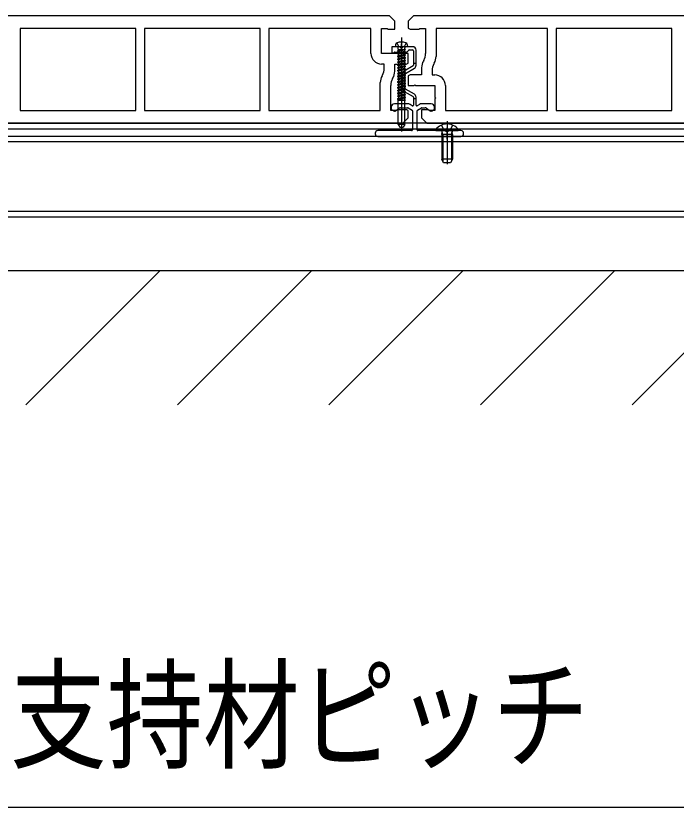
# Model space of a CAD drawing. Units: millimetres, scale not verified. Extents: x -4205 to 4205, y -2970 to 2970.
# Drawn here: x -2024.4 to -1778, y -845 to -550 of the extents above; entities that cross this region are included whole.
import ezdxf
from ezdxf.enums import TextEntityAlignment as Align

# ---------------------------------------------------------------- set-up
doc = ezdxf.new("R2010")
doc.units = ezdxf.units.MM
doc.header["$LTSCALE"] = 20
for name, color, linetype in [('0-3_YKK_11', 7, 'Continuous'), ('0-4_YKK_12', 2, 'Continuous'), ('0-5_YKK_13', 4, 'Continuous'), ('0-6_YKK_D', 6, 'Continuous'), ('0-8_YSS_K', 3, 'Continuous')]:
    doc.layers.add(name, color=color, linetype=linetype)
doc.styles.add('ＭＳ ゴシック', font='')
doc.styles.get('ＭＳ ゴシック').set_extended_font_data('MS Gothic')

msp = doc.modelspace()

# ---------------------------------------------------------------- linework, layer by layer
at = {"layer": '0-3_YKK_11'}
for p, q in [((-1872.17, -566.56), (-1872.33, -566.84)), ((-1868.27, -567.61), (-1868.43, -567.88)), ((-1887.73, -572.39), (-1887.57, -572.12)), ((-1883.83, -573.44), (-1883.67, -573.16))]:
    msp.add_line(p, q, dxfattribs=at)
for points in [[(-1885, -550), (-2076, -550), (-2078, -552), (-2078, -554.62)], [(-1878, -567.62), (-1878, -564), (-1880.2, -564), (-1880.5, -564.3), (-1880.8, -564), (-1888, -564), (-1888, -554.7), (-1885.8, -554.7), (-1885.5, -555), (-1883, -555), (-1883, -552), (-1885, -550)], [(-1685, -550), (-1876, -550), (-1878, -552), (-1878, -554.62)], [(-1891.9, -564), (-1891.9, -554.7), (-1930, -554.7), (-1930, -585.3)], [(-1877, -555), (-1874, -555), (-1873.7, -554.7), (-1871.5, -554.7), (-1871.5, -564.06)], [(-1826, -554.7), (-1867.6, -554.7), (-1867.6, -565.11)], [(-1864.1, -576), (-1864.1, -585.3), (-1826, -585.3), (-1826, -554.7)], [(-1886.9, -569.62), (-1886.9, -568), (-1887.9, -568)], [(-1883, -570.66), (-1883, -568), (-1879, -568)], [(-1873, -569.34), (-1873, -572), (-1877, -572)], [(-1869.1, -570.38), (-1869.1, -572), (-1868.1, -572)], [(-2078, -572.38), (-2078, -576), (-2075.8, -576), (-2075.5, -575.7), (-2075.2, -576), (-2068, -576), (-2068, -580.35), (-2067.7, -580.65), (-2068, -580.95), (-2068, -585.3), (-2070.2, -585.3), (-2070.5, -585), (-2073, -585), (-2073, -588), (-2071, -590), (-1880, -590), (-1878, -588), (-1878, -585.38)], [(-1930, -585.3), (-1888.4, -585.3), (-1888.4, -574.89)], [(-1878, -572.38), (-1878, -576), (-1875.8, -576), (-1875.5, -575.7), (-1875.2, -576), (-1868, -576), (-1868, -580.35), (-1867.7, -580.65), (-1868, -580.95), (-1868, -585.3), (-1870.2, -585.3), (-1870.5, -585), (-1873, -585), (-1873, -588), (-1871, -590), (-1680, -590), (-1678, -588), (-1678, -585.38)], [(-1879, -585), (-1882, -585), (-1882.3, -585.3), (-1884.5, -585.3), (-1884.5, -575.94)]]:
    msp.add_lwpolyline(points, dxfattribs=at)
for points in [[(-1979.6, -554.7), (-2022.8, -554.7), (-2022.8, -585.3), (-1979.6, -585.3)], [(-1933.2, -554.7), (-1976.4, -554.7), (-1976.4, -585.3), (-1933.2, -585.3)], [(-1779.6, -554.7), (-1822.8, -554.7), (-1822.8, -585.3), (-1779.6, -585.3)]]:
    msp.add_lwpolyline(points, close=True, dxfattribs=at)
for centre, radius, start, end in [((-1877, -553.5), 1.5, 228.1897, 270), ((-1887.9, -564), 4, 180, 270), ((-1876.5, -564.06), 5, 330, 0), ((-1872.6, -565.11), 5, 330, 0), ((-1879, -566.5), 1.5, 270, 311.8103), ((-1868, -569.34), 5, 150, 180), ((-1864.1, -570.38), 5, 150, 180), ((-1891.9, -569.62), 5, 330, 0), ((-1888, -570.66), 5, 330, 0), ((-1877, -573.5), 1.5, 90, 131.8103), ((-1868.1, -576), 4, 0, 90), ((-1883.4, -574.89), 5, 150, 180), ((-1879.5, -575.94), 5, 150, 180), ((-1879, -586.5), 1.5, 48.1897, 90)]:
    msp.add_arc(centre, radius, start, end, dxfattribs=at)
at = {"layer": '0-4_YKK_12'}
for p, q in [((-686.5, -590), (-2474.5, -590)), ((-686.5, -592.3), (-2474.5, -592.3)), ((-686.5, -595), (-2474.5, -595)), ((-686.5, -597), (-2474.5, -597)), ((-686.5, -623), (-2474.5, -623)), ((-686.5, -625), (-2474.5, -625))]:
    msp.add_line(p, q, dxfattribs=at)
at = {"layer": '0-5_YKK_13'}
for p, q in [((-1880.5, -558.1), (-1880.5, -593.18)), ((-1880.5, -564.5), (-1880.5, -560.5)), ((-1884.15, -561.8), (-1884.15, -563.3)), ((-1881.17, -561.5), (-1883.85, -561.5)), ((-1882.68, -560.72), (-1882.75, -561.5)), ((-1878.25, -561.5), (-1882.75, -561.5)), ((-1879, -562.56), (-1882, -562.99)), ((-1879, -562.56), (-1882, -563.09)), ((-1882, -562.99), (-1881.65, -562.78)), ((-1882, -562.99), (-1882, -563.09)), ((-1882, -563.09), (-1881.65, -563.29)), ((-1881.73, -562.56), (-1881.73, -561.9)), ((-1881.73, -562.56), (-1879, -562.56)), ((-1881.65, -562.56), (-1881.65, -562.78)), ((-1881.65, -562.78), (-1880.68, -562.56)), ((-1879.35, -562.76), (-1881.65, -563.29)), ((-1881.65, -563.29), (-1881.65, -563.84)), ((-1881.65, -563.29), (-1881.65, -563.84)), ((-1879.35, -563.31), (-1881.65, -563.84)), ((-1876.35, -561.5), (-1879.83, -561.5)), ((-1879, -562.56), (-1879.35, -562.76)), ((-1879.35, -562.76), (-1879.35, -563.31)), ((-1879.35, -562.76), (-1879.35, -563.31)), ((-1879, -563.51), (-1879.35, -563.31)), ((-1879.27, -562.56), (-1879.27, -561.9)), ((-1878.41, -563.41), (-1877.79, -562.79)), ((-1878.32, -560.72), (-1878.25, -561.5)), ((-1878.25, -561.5), (-1878.25, -561.46)), ((-1877.58, -562.7), (-1876.35, -562.7)), ((-1876.05, -563), (-1876.05, -567.8)), ((-1875.05, -567.8), (-1875.05, -562.8)), ((-1883.03, -563.5), (-1878.62, -563.5)), ((-1879, -563.51), (-1882, -564.04)), ((-1879, -563.61), (-1882, -564.14)), ((-1882, -564.04), (-1881.65, -563.84)), ((-1882, -564.04), (-1882, -564.14)), ((-1882, -564.14), (-1881.65, -564.35)), ((-1879, -564.57), (-1882, -565.1)), ((-1879, -564.67), (-1882, -565.2)), ((-1882, -565.1), (-1881.65, -564.9)), ((-1882, -565.1), (-1882, -565.2)), ((-1882, -565.2), (-1881.65, -565.4)), ((-1879, -565.63), (-1882, -566.16)), ((-1879, -565.73), (-1882, -566.26)), ((-1882, -566.16), (-1881.65, -565.96)), ((-1882, -566.16), (-1882, -566.26)), ((-1882, -566.26), (-1881.65, -566.46)), ((-1879.35, -563.82), (-1881.65, -564.35)), ((-1881.65, -564.35), (-1881.65, -564.9)), ((-1879.35, -564.37), (-1881.65, -564.9)), ((-1879.35, -564.87), (-1881.65, -565.4)), ((-1881.65, -565.4), (-1881.65, -565.96)), ((-1879.35, -565.43), (-1881.65, -565.96)), ((-1879.35, -565.93), (-1881.65, -566.46)), ((-1879, -563.61), (-1879.35, -563.82)), ((-1879.35, -563.82), (-1879.35, -564.37)), ((-1879, -564.57), (-1879.35, -564.37)), ((-1879, -564.67), (-1879.35, -564.87)), ((-1879.35, -564.87), (-1879.35, -565.43)), ((-1879, -565.63), (-1879.35, -565.43)), ((-1879, -565.73), (-1879.35, -565.93)), ((-1879.35, -565.93), (-1879.35, -566.49)), ((-1879, -563.61), (-1879, -563.51)), ((-1879, -564.67), (-1879, -564.57)), ((-1879, -565.73), (-1879, -565.63)), ((-1879, -566.69), (-1882, -567.22)), ((-1879, -566.79), (-1882, -567.32)), ((-1882, -567.22), (-1881.65, -567.01)), ((-1882, -567.22), (-1882, -567.32)), ((-1882, -567.32), (-1881.65, -567.52)), ((-1879, -567.75), (-1882, -568.28)), ((-1879, -567.85), (-1882, -568.38)), ((-1882, -568.28), (-1881.65, -568.07)), ((-1882, -568.28), (-1882, -568.38)), ((-1882, -568.38), (-1881.65, -568.58)), ((-1879, -568.8), (-1882, -569.33)), ((-1879, -568.9), (-1882, -569.43)), ((-1882, -569.33), (-1881.65, -569.13)), ((-1882, -569.33), (-1882, -569.43)), ((-1881.65, -566.46), (-1881.65, -567.01)), ((-1879.35, -566.49), (-1881.65, -567.01)), ((-1879.35, -566.99), (-1881.65, -567.52)), ((-1881.65, -567.52), (-1881.65, -568.07)), ((-1879.35, -567.54), (-1881.65, -568.07)), ((-1879.35, -568.05), (-1881.65, -568.58)), ((-1881.65, -568.58), (-1881.65, -569.13)), ((-1879.35, -568.6), (-1881.65, -569.13)), ((-1879.35, -569.11), (-1881.65, -569.64)), ((-1876.2, -568.69), (-1879.5, -570.59)), ((-1879, -566.69), (-1879.35, -566.49)), ((-1879, -566.79), (-1879.35, -566.99)), ((-1879.35, -566.99), (-1879.35, -567.54)), ((-1879, -567.75), (-1879.35, -567.54)), ((-1879, -567.85), (-1879.35, -568.05)), ((-1879.35, -568.05), (-1879.35, -568.6)), ((-1879, -568.8), (-1879.35, -568.6)), ((-1879, -568.9), (-1879.35, -569.11)), ((-1879.35, -569.11), (-1879.35, -569.66)), ((-1879, -566.79), (-1879, -566.69)), ((-1879, -567.85), (-1879, -567.75)), ((-1879, -568.9), (-1879, -568.8)), ((-1875.05, -567.8), (-1876.05, -567.8)), ((-1876.05, -567.8), (-1876.05, -568.43)), ((-1875.05, -568.43), (-1875.05, -567.8)), ((-1882, -569.43), (-1881.65, -569.64)), ((-1879, -569.86), (-1882, -570.39)), ((-1879, -569.96), (-1882, -570.49)), ((-1882, -570.39), (-1881.65, -570.19)), ((-1882, -570.39), (-1882, -570.49)), ((-1882, -570.49), (-1881.65, -570.69)), ((-1879, -570.92), (-1882, -571.45)), ((-1879, -571.02), (-1882, -571.55)), ((-1882, -571.45), (-1881.65, -571.25)), ((-1882, -571.45), (-1882, -571.55)), ((-1882, -571.55), (-1881.65, -571.75)), ((-1879, -571.98), (-1882, -572.51)), ((-1879, -572.08), (-1882, -572.61)), ((-1882, -572.51), (-1881.65, -572.3)), ((-1881.65, -569.64), (-1881.65, -570.19)), ((-1879.35, -569.66), (-1881.65, -570.19)), ((-1879.35, -570.16), (-1881.65, -570.69)), ((-1881.65, -570.69), (-1881.65, -571.25)), ((-1879.35, -570.72), (-1881.65, -571.25)), ((-1879.35, -571.22), (-1881.65, -571.75)), ((-1881.65, -571.75), (-1881.65, -572.3)), ((-1879.35, -571.78), (-1881.65, -572.3)), ((-1879.35, -572.28), (-1881.65, -572.81)), ((-1880.15, -571.72), (-1880.15, -577.08)), ((-1879, -569.86), (-1879.35, -569.66)), ((-1879, -569.96), (-1879.35, -570.16)), ((-1879.35, -570.16), (-1879.35, -570.72)), ((-1879, -570.92), (-1879.35, -570.72)), ((-1879, -571.02), (-1879.35, -571.22)), ((-1879.35, -571.22), (-1879.35, -571.78)), ((-1879, -571.98), (-1879.35, -571.78)), ((-1879, -572.08), (-1879.35, -572.28)), ((-1879.35, -572.28), (-1879.35, -572.83)), ((-1879.15, -577.08), (-1879.15, -571.72)), ((-1879, -571.46), (-1875.7, -569.55)), ((-1879, -569.96), (-1879, -569.86)), ((-1879, -571.02), (-1879, -570.92)), ((-1879, -572.08), (-1879, -571.98)), ((-1882, -572.51), (-1882, -572.61)), ((-1882, -572.61), (-1881.65, -572.81)), ((-1879, -573.04), (-1882, -573.57)), ((-1879, -573.14), (-1882, -573.67)), ((-1882, -573.57), (-1881.65, -573.36)), ((-1882, -573.57), (-1882, -573.67)), ((-1882, -573.67), (-1881.65, -573.87)), ((-1879, -574.09), (-1882, -574.62)), ((-1879, -574.19), (-1882, -574.72)), ((-1882, -574.62), (-1881.65, -574.42)), ((-1882, -574.62), (-1882, -574.72)), ((-1882, -574.72), (-1881.65, -574.93)), ((-1879, -575.15), (-1882, -575.68)), ((-1879, -575.25), (-1882, -575.78)), ((-1881.65, -572.81), (-1881.65, -573.36)), ((-1879.35, -572.83), (-1881.65, -573.36)), ((-1879.35, -573.34), (-1881.65, -573.87)), ((-1881.65, -573.87), (-1881.65, -574.42)), ((-1879.35, -573.89), (-1881.65, -574.42)), ((-1879.35, -574.4), (-1881.65, -574.93)), ((-1881.65, -574.93), (-1881.65, -575.48)), ((-1879.35, -574.95), (-1881.65, -575.48)), ((-1879, -573.04), (-1879.35, -572.83)), ((-1879, -573.14), (-1879.35, -573.34)), ((-1879.35, -573.34), (-1879.35, -573.89)), ((-1879, -574.09), (-1879.35, -573.89)), ((-1879, -574.19), (-1879.35, -574.4)), ((-1879.35, -574.4), (-1879.35, -574.95)), ((-1879, -575.15), (-1879.35, -574.95)), ((-1879, -575.25), (-1879.35, -575.45)), ((-1879, -573.14), (-1879, -573.04)), ((-1879, -574.19), (-1879, -574.09)), ((-1879, -575.25), (-1879, -575.15)), ((-1882, -575.68), (-1881.65, -575.48)), ((-1882, -575.68), (-1882, -575.78)), ((-1882, -575.78), (-1881.65, -575.98)), ((-1879, -576.21), (-1882, -576.74)), ((-1879, -576.31), (-1882, -576.84)), ((-1882, -576.74), (-1881.65, -576.54)), ((-1882, -576.74), (-1882, -576.84)), ((-1882, -576.84), (-1881.65, -577.04)), ((-1879, -577.27), (-1882, -577.8)), ((-1879, -577.37), (-1882, -577.9)), ((-1882, -577.8), (-1881.65, -577.59)), ((-1882, -577.8), (-1882, -577.9)), ((-1882, -577.9), (-1881.65, -578.1)), ((-1879.35, -575.45), (-1881.65, -575.98)), ((-1881.65, -575.98), (-1881.65, -576.54)), ((-1879.35, -576.01), (-1881.65, -576.54)), ((-1879.35, -576.51), (-1881.65, -577.04)), ((-1881.65, -577.04), (-1881.65, -577.59)), ((-1879.35, -577.07), (-1881.65, -577.59)), ((-1879.35, -577.57), (-1881.65, -578.1)), ((-1881.65, -578.1), (-1881.65, -578.65)), ((-1879.35, -578.12), (-1881.65, -578.65)), ((-1879.35, -575.45), (-1879.35, -576.01)), ((-1879, -576.21), (-1879.35, -576.01)), ((-1879, -576.31), (-1879.35, -576.51)), ((-1879.35, -576.51), (-1879.35, -577.07)), ((-1879, -577.27), (-1879.35, -577.07)), ((-1879, -577.37), (-1879.35, -577.57)), ((-1879.35, -577.57), (-1879.35, -578.12)), ((-1879, -578.33), (-1879.35, -578.12)), ((-1879, -576.31), (-1879, -576.21)), ((-1879, -577.37), (-1879, -577.27)), ((-1875.7, -579.25), (-1879, -577.34)), ((-1879, -578.33), (-1882, -578.86)), ((-1879, -578.43), (-1882, -578.96)), ((-1882, -578.86), (-1881.65, -578.65)), ((-1882, -578.86), (-1882, -578.96)), ((-1882, -578.96), (-1881.65, -579.16)), ((-1879, -579.38), (-1882, -579.91)), ((-1879, -579.48), (-1882, -580.01)), ((-1882, -579.91), (-1881.65, -579.71)), ((-1882, -579.91), (-1882, -580.01)), ((-1882, -580.01), (-1881.65, -580.22)), ((-1879, -580.44), (-1882, -580.97)), ((-1879, -580.54), (-1882, -581.07)), ((-1882, -580.97), (-1881.65, -580.77)), ((-1882, -580.97), (-1882, -581.07)), ((-1882, -581.07), (-1881.65, -581.27)), ((-1879.35, -578.63), (-1881.65, -579.16)), ((-1881.65, -579.16), (-1881.65, -579.71)), ((-1879.35, -579.18), (-1881.65, -579.71)), ((-1879.35, -579.69), (-1881.65, -580.22)), ((-1881.65, -580.22), (-1881.65, -580.77)), ((-1879.35, -580.24), (-1881.65, -580.77)), ((-1879.35, -580.74), (-1881.65, -581.27)), ((-1879.5, -578.21), (-1876.2, -580.11)), ((-1879, -578.43), (-1879.35, -578.63)), ((-1879.35, -578.63), (-1879.35, -579.18)), ((-1879, -579.38), (-1879.35, -579.18)), ((-1879, -579.48), (-1879.35, -579.69)), ((-1879.35, -579.69), (-1879.35, -580.24)), ((-1879, -580.44), (-1879.35, -580.24)), ((-1879, -580.44), (-1879.35, -580.24)), ((-1879, -580.54), (-1879.35, -580.74)), ((-1879, -580.54), (-1879.35, -580.74)), ((-1879.35, -580.74), (-1879.35, -581.3)), ((-1879, -578.43), (-1879, -578.33)), ((-1879, -579.48), (-1879, -579.38)), ((-1879, -580.54), (-1879, -580.44)), ((-1876.05, -580.37), (-1876.05, -580.8)), ((-1876.05, -580.8), (-1876.05, -583.25)), ((-1876.05, -580.8), (-1875.05, -580.8)), ((-1875.05, -580.8), (-1875.05, -580.37)), ((-1875.05, -583.25), (-1875.05, -580.8)), ((-1878.21, -582.8), (-1883.07, -582.8)), ((-1881.73, -581.5), (-1879, -581.5)), ((-1881.73, -590.5), (-1881.73, -581.5)), ((-1881.65, -581.27), (-1881.65, -581.5)), ((-1879.35, -581.3), (-1880.23, -581.5)), ((-1879, -581.5), (-1879.35, -581.3)), ((-1879.27, -590.5), (-1879.27, -581.5)), ((-1876.5, -583.51), (-1877.31, -583.04)), ((-1873.79, -583.04), (-1874.6, -583.51)), ((-1869.43, -582.8), (-1872.89, -582.8)), ((-1883.42, -585.41), (-1883.13, -585.48)), ((-1882.71, -585.41), (-1881.39, -584.48)), ((-1880.81, -584.3), (-1878.21, -584.3)), ((-1878.06, -584.34), (-1876.55, -585.21)), ((-1876.4, -585.47), (-1876.4, -592.5)), ((-1874.7, -592.5), (-1874.7, -585.47)), ((-1874.55, -585.21), (-1873.04, -584.34)), ((-1872.89, -584.3), (-1871.69, -584.3)), ((-1871.11, -584.48), (-1869.79, -585.41)), ((-1869.37, -585.48), (-1869.08, -585.41)), ((-1863.5, -589.3), (-1863.5, -605.26)), ((-1876.7, -592.8), (-1889.3, -592.8)), ((-1879.27, -590.5), (-1881.73, -590.5)), ((-1881.73, -590.5), (-1881.15, -591.5)), ((-1881.15, -591.5), (-1879.85, -591.5)), ((-1879.27, -590.5), (-1879.85, -591.5)), ((-1858.3, -592.8), (-1874.4, -592.8)), ((-1867.48, -592.8), (-1859.52, -592.8)), ((-1865.58, -590.72), (-1864.65, -592.59)), ((-1864.65, -592.59), (-1863.5, -593.2)), ((-1863.5, -596), (-1863.5, -591.8)), ((-1862.36, -592.59), (-1863.5, -593.2)), ((-1861.43, -590.72), (-1862.36, -592.59)), ((-1890.3, -593.8), (-1890.3, -594)), ((-1889.3, -595), (-1858.3, -595)), ((-1865.5, -594.2), (-1865.36, -593.39)), ((-1861.5, -594.2), (-1865.5, -594.2)), ((-1865.5, -594.2), (-1865.5, -603.4)), ((-1865.12, -594.2), (-1865.36, -593.18)), ((-1865.12, -594.2), (-1865.12, -604.16)), ((-1861.88, -594.2), (-1861.64, -593.18)), ((-1861.88, -594.2), (-1861.88, -604.16)), ((-1861.5, -594.2), (-1861.64, -593.39)), ((-1861.5, -594.2), (-1861.5, -603.4)), ((-1857.3, -594), (-1857.3, -593.8)), ((-1861.5, -603.4), (-1865.5, -603.4)), ((-1864.8, -604.8), (-1865.5, -603.4)), ((-1861.5, -603.4), (-1862.2, -604.8)), ((-1862.2, -604.8), (-1864.8, -604.8))]:
    msp.add_line(p, q, dxfattribs=at)
for points in [[(-1882.25, -560.08), (-1881.65, -561.3), (-1880.5, -561.91)], [(-1878.75, -560.08), (-1879.36, -561.3), (-1880.5, -561.91)]]:
    msp.add_lwpolyline(points, dxfattribs=at)
for centre, radius, start, end in [((-1881.88, -560.79), 0.8, 105.4427, 175), ((-1880.5, -565.8), 6, 74.5573, 105.4427), ((-1879.12, -560.79), 0.8, 5, 74.5573), ((-1883.85, -561.8), 0.3, 90, 180), ((-1883.65, -563.3), 0.5, 180, 321.3178), ((-1882.13, -561.9), 0.4, 0, 90), ((-1881.17, -561.7), 0.2, 16.6015, 90), ((-1880.5, -561.5), 0.5, 196.6016, 343.3985), ((-1879.83, -561.7), 0.2, 90, 163.3984), ((-1878.87, -561.9), 0.4, 90, 180), ((-1878.62, -563.2), 0.3, 270, 315), ((-1877.58, -563), 0.3, 90, 135), ((-1876.35, -562.8), 1.3, 0, 90), ((-1876.35, -563), 0.3, 0, 90), ((-1883.03, -563.8), 0.3, 90, 141.3178), ((-1876.35, -568.43), 0.3, 300, 0), ((-1876.35, -568.43), 1.3, 300, 0), ((-1878.85, -571.72), 1.3, 120, 180), ((-1878.85, -571.72), 0.3, 120, 180), ((-1878.85, -577.08), 1.3, 180, 240), ((-1878.85, -577.08), 0.3, 180, 240), ((-1876.35, -580.37), 0.3, 0, 60), ((-1876.35, -580.37), 1.3, 0, 60), ((-1883.07, -584.13), 1.32, 90, 255), ((-1878.21, -584.6), 1.8, 60, 90), ((-1876.35, -583.25), 0.3, 240, 0), ((-1874.75, -583.25), 0.3, 180, 300), ((-1872.89, -584.6), 1.8, 90, 120), ((-1869.43, -584.13), 1.32, 285, 90), ((-1883, -585), 0.5, 255, 305), ((-1880.81, -585.3), 1, 90, 125), ((-1878.21, -584.6), 0.3, 60, 90), ((-1876.7, -585.47), 0.3, 0, 60), ((-1874.4, -585.47), 0.3, 120, 180), ((-1872.89, -584.6), 0.3, 90, 120), ((-1871.69, -585.3), 1, 55, 90), ((-1869.5, -585), 0.5, 235, 285), ((-1889.3, -593.8), 1, 90, 180), ((-1876.7, -592.5), 0.3, 270, 0), ((-1874.4, -592.5), 0.3, 180, 270), ((-1867.48, -592.53), 0.274, 142.2859, 270), ((-1863.5, -595.6), 5.3, 37.7141, 142.2859), ((-1865.85, -593.3), 0.5, 349.909, 90), ((-1861.15, -593.3), 0.5, 90, 190.091), ((-1859.52, -592.53), 0.274, 270, 37.7141), ((-1858.3, -593.8), 1, 0, 90), ((-1889.3, -594), 1, 180, 270), ((-1858.3, -594), 1, 270, 0)]:
    msp.add_arc(centre, radius, start, end, dxfattribs=at)
at = {"layer": '0-6_YKK_D'}
msp.add_line((-2280.5, -845), (-1580.5, -845), dxfattribs=at)
at = {"layer": '0-8_YSS_K'}
for p, q in [((-656, -645), (-2505, -645)), ((-2020.69, -695), (-1970.69, -645)), ((-1964.12, -695), (-1914.12, -645)), ((-1907.55, -695), (-1857.55, -645)), ((-1850.98, -695), (-1800.98, -645)), ((-1794.41, -695), (-1744.41, -645))]:
    msp.add_line(p, q, dxfattribs=at)

# ---------------------------------------------------------------- texts
at = {"layer": '0-6_YKK_D', "style": 'ＭＳ ゴシック', "width": 0.8}
msp.add_text('根太支持材ピッチ', height=32.99, dxfattribs=at).set_placement((-2098.5, -837), align=Align.BOTTOM_LEFT)

doc.saveas('drawing.dxf')
